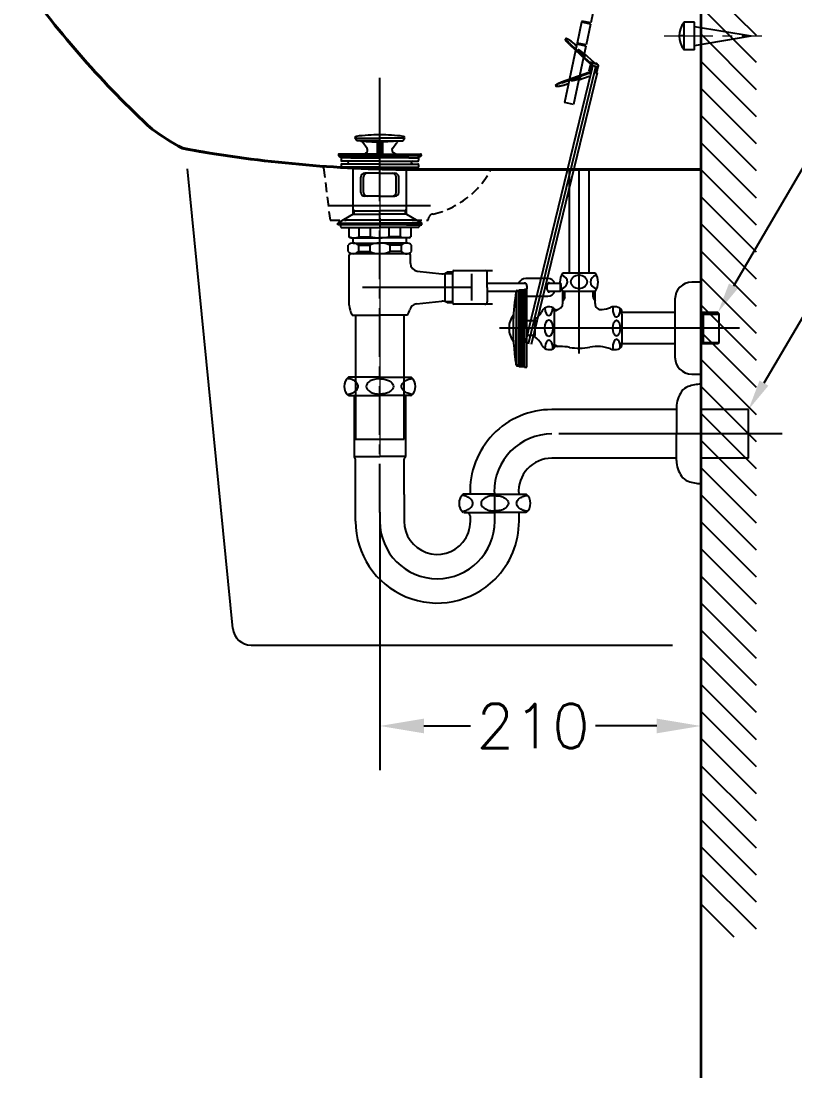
# Model space of a CAD drawing. Extents: x 60939 to 63364, y 58078 to 61508.
# Drawn here: x 62452 to 62957, y 58997 to 59687 of the extents above; entities that cross this region are included whole.
import ezdxf

# ---------------------------------------------------------------- set-up
doc = ezdxf.new("R2010")
doc.units = 0
doc.header["$MEASUREMENT"] = 0
doc.linetypes.add('CENTER', pattern=[50.8, 31.75, -6.35, 6.35, -6.35])
doc.linetypes.add('DASHED2', pattern=[9.525, 6.35, -3.175])
doc.layers.get('Defpoints').update_dxf_attribs({"linetype": 'CONTINUOUS'})
for name, color, linetype in [('001', 7, 'CONTINUOUS'), ('1', 2, 'CONTINUOUS'), ('3', 3, 'CONTINUOUS'), ('4', 3, 'CONTINUOUS'), ('6', 6, 'CONTINUOUS'), ('7', 7, 'CONTINUOUS'), ('B', 7, 'CONTINUOUS'), ('CENTER', 1, 'CONTINUOUS'), ('DEFAULT', 7, 'CONTINUOUS'), ('Dim', 4, 'CONTINUOUS'), ('HIDDEN', 140, 'CONTINUOUS'), ('YA', 7, 'CONTINUOUS'), ('내부선', 7, 'DASHED2')]:
    doc.layers.add(name, color=color, linetype=linetype)
for name, color, linetype, lineweight in [('CEN', 1, 'CENTER', 5), ('OUT-LINE', 132, 'CONTINUOUS', 40), ('OUTLINE', 11, 'CONTINUOUS', 40), ('Y', 202, 'CONTINUOUS', 35)]:
    doc.layers.add(name, color=color, linetype=linetype, lineweight=lineweight)
doc.styles.get("Standard").update_dxf_attribs({"font": 'txt.shx', "bigfont": 'ghs.shx'})
doc.dimstyles.new('Standard$0', dxfattribs={"dimtxt": 0.18, "dimasz": 0.18, "dimexe": 0.18, "dimexo": 0.0625, "dimgap": 0.09, "dimtad": 0, "dimtih": 1, "dimtoh": 1, "dimdec": 4, "dimzin": 0, "dimdsep": 46, "dimtxsty": 'Standard', "dimcen": 0.09, "dimadec": 0, "dimazin": 0, "dimtfac": 1, "dimtdec": 4, "dimtofl": 0, "dimtmove": 0, "dimatfit": 3, "dimfxl": 0, "dimtolj": 1, "dimtzin": 0, "dimarcsym": 0})

# ---------------------------------------------------------------- blocks, each defined once
blk = doc.blocks.new('*D25')
at = {"layer": 'Defpoints', "color": 0}
for p in [(62686.42, 59376.34, 0.24), (62895.94, 59376.34, 0.32), (62895.94, 59226.9)]:
    blk.add_point(p, dxfattribs=at)
at = {"layer": 'Dim', "color": 0, "linetype": 'ByBlock', "lineweight": -2}
for p, q in [((62686.42, 59366.34), (62686.42, 59198.1)), ((62895.94, 59366.34), (62895.94, 59198.1)), ((62715.22, 59226.9), (62745.68, 59226.9)), ((62867.14, 59226.9), (62827.28, 59226.9))]:
    blk.add_line(p, q, dxfattribs=at)
at = {"layer": 'Dim', "color": 0}
for points in [[(62715.22, 59231.7), (62715.22, 59222.1), (62686.42, 59226.9)], [(62867.14, 59231.7), (62867.14, 59222.1), (62895.94, 59226.9)]]:
    blk.add_solid(points, dxfattribs=at)
at = {"layer": 'Dim', "color": 0, "insert": (62786.48, 59226.9), "char_height": 28.8, "attachment_point": 5}
blk.add_mtext('\\A1;210', dxfattribs=at)

msp = doc.modelspace()

# ---------------------------------------------------------------- linework, layer by layer
at = {"layer": '001', "color": 7, "linetype": 'Continuous'}
msp.add_line((62590.44, 59290.49, -0.13), (62560.8, 59590.53, -0.13), dxfattribs=at)
at = {"layer": '1', "color": 0}
for p, q in [((62975.42, 59613.5, -0.13), (62917.17, 59514.02, -0.13)), ((62984.09, 59530.83, -0.13), (62937.14, 59450.64, -0.13))]:
    msp.add_line(p, q, dxfattribs=at)
for points in [[(62920.05, 59512.33, -0.13), (62914.3, 59515.7, -0.13), (62907.07, 59496.76, -0.13)], [(62940.02, 59448.96, -0.13), (62934.26, 59452.33, -0.13), (62927.04, 59433.38, -0.13)]]:
    msp.add_solid(points, dxfattribs=at)
at = {"layer": '3', "color": 0}
for p, q in [((62671.42, 59608.7, -0.13), (62670.19, 59610.84, -0.13)), ((62670.31, 59610.63, -0.13), (62686.42, 59610.63, -0.13)), ((62702.54, 59610.63, -0.13), (62686.42, 59610.63, -0.13)), ((62701.42, 59608.7, -0.13), (62702.65, 59610.84, -0.13)), ((62686.42, 59608.7, -0.13), (62671.42, 59608.7, -0.13)), ((62673.94, 59608.52, -0.13), (62684.67, 59607.82, -0.13)), ((62678.15, 59603.82, -0.13), (62675.43, 59607.68, -0.13)), ((62686.42, 59608.7, -0.13), (62684.67, 59607.82, -0.13)), ((62684.67, 59607.82, -0.13), (62684.67, 59600.1, -0.13)), ((62685.91, 59608.44, -0.13), (62685.47, 59602.03, -0.13)), ((62686.42, 59608.7, -0.13), (62688.17, 59607.82, -0.13)), ((62686.42, 59608.7, -0.13), (62701.42, 59608.7, -0.13)), ((62686.94, 59608.44, -0.13), (62687.37, 59602.03, -0.13)), ((62698.91, 59608.52, -0.13), (62688.17, 59607.82, -0.13)), ((62688.17, 59607.82, -0.13), (62688.17, 59600.1, -0.13)), ((62694.7, 59603.82, -0.13), (62697.42, 59607.68, -0.13)), ((62659.42, 59599.7, -0.13), (62659.42, 59599.1, -0.13)), ((62659.42, 59599.1, -0.13), (62661.57, 59597.6, -0.13)), ((62659.42, 59599.1, -0.13), (62686.42, 59599.1, -0.13)), ((62669.12, 59600.1, -0.13), (62659.82, 59600.1, -0.13)), ((62661.12, 59597.4, -0.13), (62661.12, 59596.1, -0.13)), ((62667.42, 59597.6, -0.13), (62661.32, 59597.6, -0.13)), ((62667.42, 59597.6, -0.13), (62686.42, 59597.6, -0.13)), ((62686.42, 59600.1, -0.13), (62669.12, 59600.1, -0.13)), ((62676.07, 59600.1, -0.13), (62677.51, 59600.94, -0.13)), ((62685.47, 59602.06, -0.13), (62686.42, 59602.06, -0.13)), ((62685.68, 59600.1, -0.13), (62685.47, 59602.06, -0.13)), ((62687.37, 59602.06, -0.13), (62686.42, 59602.06, -0.13)), ((62686.42, 59600.1, -0.13), (62703.72, 59600.1, -0.13)), ((62713.42, 59599.1, -0.13), (62686.42, 59599.1, -0.13)), ((62705.42, 59597.6, -0.13), (62686.42, 59597.6, -0.13)), ((62687.17, 59600.1, -0.13), (62687.37, 59602.06, -0.13)), ((62696.78, 59600.1, -0.13), (62695.33, 59600.94, -0.13)), ((62703.72, 59600.1, -0.13), (62713.02, 59600.1, -0.13)), ((62705.42, 59597.6, -0.13), (62711.52, 59597.6, -0.13)), ((62713.42, 59599.1, -0.13), (62711.28, 59597.6, -0.13)), ((62711.72, 59597.4, -0.13), (62711.72, 59596.1, -0.13)), ((62713.42, 59599.7, -0.13), (62713.42, 59599.1, -0.13)), ((62661.12, 59593.1, -0.13), (62661.12, 59591.8, -0.13)), ((62686.42, 59591.6, -0.13), (62661.32, 59591.6, -0.13)), ((62686.42, 59595.6, -0.13), (62661.62, 59595.6, -0.13)), ((62686.42, 59593.6, -0.13), (62661.62, 59593.6, -0.13)), ((62668.92, 59561.01, -0.13), (62668.92, 59591.6, -0.13)), ((62686.42, 59595.6, -0.13), (62711.22, 59595.6, -0.13)), ((62686.42, 59593.6, -0.13), (62711.22, 59593.6, -0.13)), ((62686.42, 59591.6, -0.13), (62711.52, 59591.6, -0.13)), ((62703.92, 59561.01, -0.13), (62703.92, 59591.6, -0.13)), ((62711.72, 59593.1, -0.13), (62711.72, 59591.8, -0.13)), ((62674.05, 59575.1, -0.13), (62674.05, 59585.1, -0.13)), ((62675.82, 59575.1, -0.13), (62675.82, 59585.1, -0.13)), ((62686.42, 59587.6, -0.13), (62676.55, 59587.6, -0.13)), ((62686.42, 59587.6, -0.13), (62696.3, 59587.6, -0.13)), ((62697.03, 59575.1, -0.13), (62697.03, 59585.1, -0.13)), ((62698.8, 59575.1, -0.13), (62698.8, 59585.1, -0.13)), ((62686.42, 59572.6, -0.13), (62676.55, 59572.6, -0.13)), ((62686.42, 59572.6, -0.13), (62696.3, 59572.6, -0.13)), ((62669.62, 59563.1, -0.13), (62668.92, 59564.32, -0.13)), ((62668.92, 59563.1, -0.13), (62686.42, 59563.1, -0.13)), ((62669.62, 59561.01, -0.13), (62669.62, 59563.1, -0.13)), ((62703.92, 59563.1, -0.13), (62686.42, 59563.1, -0.13)), ((62703.22, 59563.1, -0.13), (62703.92, 59564.32, -0.13)), ((62703.22, 59561.01, -0.13), (62703.22, 59563.1, -0.13)), ((62668.92, 59561.01, -0.13), (62658.92, 59555.01, -0.13)), ((62668.92, 59561.01, -0.13), (62686.42, 59561.01, -0.13)), ((62703.92, 59557.01, -0.13), (62668.92, 59557.01, -0.13)), ((62703.92, 59561.01, -0.13), (62686.42, 59561.01, -0.13)), ((62703.92, 59561.01, -0.13), (62713.92, 59555.01, -0.13)), ((62658.92, 59554.01, -0.13), (62658.92, 59555.01, -0.13)), ((62658.92, 59555.01, -0.13), (62686.42, 59555.01, -0.13)), ((62668.92, 59554.01, -0.13), (62658.92, 59554.01, -0.13)), ((62660.73, 59554.01, -0.13), (62660.73, 59552.71, -0.13)), ((62661.23, 59552.21, -0.13), (62666.23, 59552.21, -0.13)), ((62666.23, 59552.21, -0.13), (62666.23, 59546.09, -0.13)), ((62666.23, 59552.21, -0.13), (62686.42, 59552.21, -0.13)), ((62703.92, 59554.01, -0.13), (62668.92, 59554.01, -0.13)), ((62673.01, 59546.09, -0.13), (62673.01, 59552.21, -0.13)), ((62680.41, 59546.09, -0.13), (62680.41, 59552.21, -0.13)), ((62713.92, 59555.01, -0.13), (62686.42, 59555.01, -0.13)), ((62706.62, 59552.21, -0.13), (62686.42, 59552.21, -0.13)), ((62692.44, 59546.09, -0.13), (62692.44, 59552.21, -0.13)), ((62699.84, 59546.09, -0.13), (62699.84, 59552.21, -0.13)), ((62703.92, 59554.01, -0.13), (62713.92, 59554.01, -0.13)), ((62711.62, 59552.21, -0.13), (62706.62, 59552.21, -0.13)), ((62706.62, 59552.21, -0.13), (62706.62, 59546.09, -0.13)), ((62712.12, 59554.01, -0.13), (62712.12, 59552.71, -0.13)), ((62713.92, 59554.01, -0.13), (62713.92, 59555.01, -0.13)), ((62667.23, 59545.51, -0.13), (62666.23, 59546.09, -0.13)), ((62667.23, 59545.51, -0.13), (62668.63, 59545.51, -0.13)), ((62668.63, 59545.51, -0.13), (62686.42, 59545.51, -0.13)), ((62668.92, 59542.1, -0.13), (62668.92, 59545.51, -0.13)), ((62669.07, 59542.1, -0.13), (62686.18, 59542.1, -0.13)), ((62673.01, 59546.09, -0.13), (62680.41, 59546.09, -0.13)), ((62704.22, 59545.51, -0.13), (62686.42, 59545.51, -0.13)), ((62703.78, 59542.1, -0.13), (62686.67, 59542.1, -0.13)), ((62699.84, 59546.09, -0.13), (62692.44, 59546.09, -0.13)), ((62703.92, 59542.1, -0.13), (62703.92, 59545.51, -0.13)), ((62705.62, 59545.51, -0.13), (62704.22, 59545.51, -0.13)), ((62705.62, 59545.51, -0.13), (62706.62, 59546.09, -0.13)), ((62665.68, 59536.55, -0.13), (62665.68, 59540.66, -0.13)), ((62686.42, 59535.1, -0.13), (62667.42, 59535.1, -0.13)), ((62672.45, 59540.66, -0.13), (62672.45, 59536.55, -0.13)), ((62672.45, 59540.66, -0.13), (62679.85, 59540.66, -0.13)), ((62672.45, 59536.55, -0.13), (62679.85, 59536.55, -0.13)), ((62679.85, 59540.66, -0.13), (62679.85, 59536.55, -0.13)), ((62703.78, 59535.1, -0.13), (62686.42, 59535.1, -0.13)), ((62700.39, 59540.66, -0.13), (62692.99, 59540.66, -0.13)), ((62692.99, 59540.66, -0.13), (62692.99, 59536.55, -0.13)), ((62700.39, 59536.55, -0.13), (62692.99, 59536.55, -0.13)), ((62700.39, 59540.66, -0.13), (62700.39, 59536.55, -0.13)), ((62703.22, 59535.1, -0.13), (62703.78, 59535.1, -0.13)), ((62703.78, 59535.1, -0.13), (62704.18, 59535.1, -0.13)), ((62705.42, 59535.1, -0.13), (62703.92, 59535.1, -0.13)), ((62707.17, 59536.55, -0.13), (62707.17, 59540.66, -0.13)), ((62666.42, 59501.5, -0.13), (62666.42, 59534.1, -0.13)), ((62706.42, 59528.74, -0.13), (62706.42, 59534.1, -0.13)), ((62710.89, 59523.77, -0.13), (62726.92, 59522.05, -0.13)), ((62728.95, 59522.3, -0.13), (62734.06, 59522.3, -0.13)), ((62729.09, 59503.85, -0.13), (62729.09, 59522.35, -0.13)), ((62730.42, 59523.1, -0.13), (62730.42, 59522.3, -0.13)), ((62734.08, 59523.1, -0.13), (62730.42, 59523.1, -0.13)), ((62734.06, 59522.3, -0.13), (62734.06, 59523.3, -0.13)), ((62734.06, 59502.9, -0.13), (62734.06, 59522.3, -0.13)), ((62734.86, 59524.1, -0.13), (62760.06, 59524.1, -0.13)), ((62746.42, 59504.57, -0.13), (62746.42, 59522, -0.13)), ((62756.56, 59513.11, -0.13), (62756.56, 59522.61, -0.13)), ((62775.79, 59515.61, -0.13), (62756.56, 59515.61, -0.13)), ((62781.74, 59515.61, -0.13), (62775.79, 59515.61, -0.13)), ((62792.76, 59518.86, -0.13), (62781.7, 59518.86, -0.13)), ((62796.05, 59518.86, -0.13), (62792.76, 59518.86, -0.13)), ((62804.38, 59515.61, -0.13), (62796.01, 59515.61, -0.13)), ((62804.88, 59515.12, -0.13), (62804.38, 59515.62, -0.13)), ((62804.38, 59510.62, -0.13), (62804.38, 59515.62, -0.13)), ((62804.88, 59511.12, -0.13), (62804.88, 59515.12, -0.13)), ((62746.42, 59513.1, -0.13), (62675.06, 59513.1, -0.13)), ((62746.42, 59513.1, -0.13), (62677.92, 59513.09, -0.13)), ((62756.56, 59513.11, -0.13), (62756.56, 59503.6, -0.13)), ((62756.56, 59510.61, -0.13), (62781.74, 59510.61, -0.13)), ((62781.71, 59507.36, -0.13), (62793.03, 59507.36, -0.13)), ((62793.03, 59507.36, -0.13), (62796.05, 59507.36, -0.13)), ((62796.01, 59510.61, -0.13), (62804.38, 59510.62, -0.13)), ((62804.38, 59510.62, -0.13), (62804.88, 59511.12, -0.13)), ((62710.29, 59502.38, -0.13), (62726.92, 59504.16, -0.13)), ((62729.09, 59503.85, -0.13), (62734.06, 59503.85, -0.13)), ((62730.42, 59503.1, -0.13), (62730.42, 59503.9, -0.13)), ((62734.08, 59503.1, -0.13), (62730.42, 59503.1, -0.13)), ((62760.06, 59502.1, -0.13), (62734.86, 59502.1, -0.13)), ((62668.42, 59495.1, -0.13), (62686.42, 59495.1, -0.13)), ((62670.55, 59495.1, -0.13), (62670.55, 59414.1, -0.13)), ((62704.42, 59495.1, -0.13), (62686.42, 59495.1, -0.13)), ((62702.3, 59414.1, -0.13), (62702.3, 59495.1, -0.13)), ((62670.55, 59414.1, -0.13), (62702.3, 59414.1, -0.13)), ((62702.3, 59414.1, -0.13), (62701.6, 59414.1, -0.13))]:
    msp.add_line(p, q, dxfattribs=at)
at = {"layer": '3', "color": 0, "elevation": -0.13}
for points in [[(62780.37, 59515.61, -0.044238), (62780.62, 59515.89, -0.189273), (62781.05, 59516.06, -0.189273), (62781.49, 59515.89, -0.101059), (62781.99, 59515.2, -0.059302), (62782.26, 59514.31, -0.045722), (62782.37, 59513.11, -0.045722)], [(62797.39, 59515.61, 0.044238), (62797.13, 59515.89, 0.189273), (62796.7, 59516.06, 0.189273), (62796.26, 59515.89, 0.101059), (62795.77, 59515.2, 0.059302), (62795.49, 59514.31, 0.045722), (62795.38, 59513.11, 0.045722)], [(62782.37, 59513.11, -0.045722), (62782.26, 59511.91, -0.059302), (62781.99, 59511.02, -0.101059), (62781.49, 59510.33, -0.189273), (62781.06, 59510.16, -0.189273), (62780.62, 59510.33, -0.044238), (62780.37, 59510.61, -0.059302)], [(62795.38, 59513.11, 0.045722), (62795.49, 59511.91, 0.059302), (62795.77, 59511.03, 0.101059), (62796.27, 59510.33, 0.189273), (62796.7, 59510.16, 0.189273), (62797.13, 59510.33, 0.044238), (62797.39, 59510.61, 0.059302)]]:
    msp.add_lwpolyline(points, format="xyb", dxfattribs=at)
at = {"layer": '3', "color": 0}
for centre, radius, start, end in [((62671.27, 59610.63, -0.13), 1.1, 97.32041, 169.4262), ((62686.42, 59492.7, -0.13), 120, 90, 97.32041), ((62686.42, 59492.7, -0.13), 120, 82.67959, 90), ((62701.57, 59610.63, -0.13), 1.1, 10.5738, 82.67959), ((62673.8, 59606.52, -0.13), 2, 35.20233, 86.26181), ((62676.51, 59602.67, -0.13), 2, 300, 35.20233), ((62696.33, 59602.67, -0.13), 2, 144.79767, 240), ((62699.05, 59606.52, -0.13), 2, 93.73819, 144.79767), ((62659.82, 59599.7, -0.13), 0.4, 90, 180), ((62661.32, 59597.4, -0.13), 0.2, 90, 180), ((62711.52, 59597.4, -0.13), 0.2, 0, 90), ((62713.02, 59599.7, -0.13), 0.4, 0, 90), ((62661.62, 59596.1, -0.13), 0.5, 180, 270), ((62661.62, 59593.1, -0.13), 0.5, 90, 180), ((62661.32, 59591.8, -0.13), 0.2, 180, 270), ((62664.92, 59594.6, -0.13), 1, 270, 90), ((62707.92, 59594.6, -0.13), 1, 90, 270), ((62711.22, 59596.1, -0.13), 0.5, 270, 0), ((62711.22, 59593.1, -0.13), 0.5, 0, 90), ((62711.52, 59591.8, -0.13), 0.2, 270, 0), ((62676.55, 59585.1, -0.13), 2.5, 90, 180), ((62678.32, 59585.1, -0.13), 2.5, 90, 180), ((62694.53, 59585.1, -0.13), 2.5, 0, 90), ((62696.3, 59585.1, -0.13), 2.5, 0, 90), ((62676.55, 59575.1, -0.13), 2.5, 180, 270), ((62678.32, 59575.1, -0.13), 2.5, 180, 270), ((62694.53, 59575.1, -0.13), 2.5, 270, 0), ((62696.3, 59575.1, -0.13), 2.5, 270, 0), ((62661.23, 59552.71, -0.13), 0.5, 180, 270), ((62711.62, 59552.71, -0.13), 0.5, 270, 0), ((62669.07, 59537.4, -0.13), 4.7, 43.94094, 136.05906), ((62669.62, 59555.69, -0.13), 10.18, 250.56793, 289.43207), ((62685.96, 59528.5, -0.13), 13.61, 89.0643, 116.64719), ((62686.23, 59574.96, -0.13), 29.46, 258.59557, 270.37374), ((62686.62, 59574.96, -0.13), 29.46, 269.62626, 281.40443), ((62686.89, 59528.5, -0.13), 13.61, 63.35281, 90.9357), ((62703.23, 59555.69, -0.13), 10.18, 250.56793, 289.43207), ((62703.78, 59537.4, -0.13), 4.7, 43.94094, 136.05906), ((62669.07, 59539.81, -0.13), 4.7, 223.94094, 316.05906), ((62667.42, 59534.1, -0.13), 1, 90, 180), ((62685.96, 59548.71, -0.13), 13.61, 243.35281, 270.9357), ((62686.89, 59548.71, -0.13), 13.61, 269.0643, 296.64719), ((62703.78, 59539.81, -0.13), 4.7, 223.94094, 316.05906), ((62705.42, 59534.1, -0.13), 1, 0, 90), ((62711.42, 59528.74, -0.13), 5, 180, 263.8845), ((62727.33, 59527.03, -0.13), 5, 265.33216, 308.19272), ((62734.86, 59523.3, -0.13), 0.8, 90, 180), ((62755.06, 59522.61, -0.13), 1.5, 0.0183, 90.0183), ((62781.7, 59513.86, -0.13), 5, 90.00915, 159.52184), ((62796.05, 59513.86, -0.13), 5, 20.49647, 90.00915), ((62781.7, 59512.36, -0.13), 5, 200.49647, 270.00915), ((62796.05, 59512.36, -0.13), 5, 270.00915, 339.52184), ((62679.41, 59502.05, -0.13), 13, 182.42004, 212.30001), ((62710.82, 59497.4, -0.13), 5, 96.11548, 165.04046), ((62727.33, 59499.17, -0.13), 5, 51.80728, 94.66784), ((62734.86, 59502.9, -0.13), 0.8, 180, 270), ((62755.06, 59503.6, -0.13), 1.5, 270, 0), ((62693.43, 59502.05, -0.13), 13, 327.69999, 345.04047)]:
    msp.add_arc(centre, radius, start, end, dxfattribs=at)
at = {"layer": '4', "color": 0}
for p, q in [((62670.17, 59454.51, -0.13), (62665.88, 59454.51, -0.13)), ((62670.17, 59454.51, -0.13), (62665.88, 59454.51, -0.13)), ((62686.42, 59454.51, -0.13), (62670.17, 59454.51, -0.13)), ((62686.42, 59454.51, -0.13), (62670.17, 59454.51, -0.13)), ((62686.42, 59454.51, -0.13), (62702.67, 59454.51, -0.13)), ((62686.42, 59454.51, -0.13), (62702.67, 59454.51, -0.13)), ((62702.67, 59454.51, -0.13), (62706.96, 59454.51, -0.13)), ((62702.67, 59454.51, -0.13), (62706.96, 59454.51, -0.13)), ((62666.27, 59442.51, -0.13), (62665.88, 59442.51, -0.13)), ((62666.27, 59442.51, -0.13), (62686.42, 59442.51, -0.13)), ((62669.62, 59442.51, -0.13), (62669.62, 59402.73, -0.13)), ((62706.57, 59442.51, -0.13), (62686.42, 59442.51, -0.13)), ((62703.22, 59442.51, -0.13), (62703.22, 59402.73, -0.13)), ((62706.57, 59442.51, -0.13), (62706.96, 59442.51, -0.13)), ((62879.96, 59433.38, -0.13), (62798.65, 59433.38, -0.13)), ((62879.96, 59434.9, -0.13), (62879.96, 59417.51, -0.13)), ((62927.04, 59433.38, -0.13), (62895.94, 59433.38, -0.13)), ((62927.04, 59401.63, -0.13), (62927.04, 59433.38, -0.13)), ((62949.04, 59417.51, -0.13), (62803.17, 59417.51, -0.13)), ((62879.96, 59400.11, -0.13), (62879.96, 59417.51, -0.13)), ((62669.62, 59402.73, -0.13), (62686.42, 59402.73, -0.13)), ((62670.55, 59360.51, -0.13), (62670.55, 59401.08, -0.13)), ((62703.22, 59402.73, -0.13), (62686.42, 59402.73, -0.13)), ((62702.3, 59377.91, -0.13), (62702.3, 59401.08, -0.13)), ((62879.96, 59401.63, -0.13), (62798.65, 59401.63, -0.13)), ((62927.04, 59401.63, -0.13), (62895.94, 59401.63, -0.13)), ((62702.3, 59377.91, -0.13), (62702.3, 59360.51, -0.13)), ((62745.1, 59378.21, -0.13), (62740.8, 59378.21, -0.13)), ((62761.35, 59378.21, -0.13), (62745.1, 59378.21, -0.13)), ((62761.35, 59378.21, -0.13), (62761.42, 59378.21, -0.13)), ((62761.42, 59360.51, -0.13), (62761.42, 59379.17, -0.13)), ((62761.5, 59378.21, -0.13), (62761.42, 59378.21, -0.13)), ((62761.5, 59378.21, -0.13), (62777.75, 59378.21, -0.13)), ((62777.75, 59378.21, -0.13), (62782.04, 59378.21, -0.13)), ((62741.2, 59366.21, -0.13), (62761.35, 59366.21, -0.13)), ((62744.62, 59366.21, -0.13), (62744.62, 59365.51, -0.13)), ((62745.55, 59360.51, -0.13), (62745.55, 59363.96, -0.13)), ((62781.65, 59366.21, -0.13), (62761.5, 59366.21, -0.13)), ((62777.3, 59360.51, -0.13), (62777.3, 59366.21, -0.13))]:
    msp.add_line(p, q, dxfattribs=at)
at = {"layer": '4', "color": 0, "elevation": -0.13}
for points in [[(62672.23, 59448.51, 0.155217), (62671.64, 59450.37, 0.106747), (62669.58, 59452.26, 0.073043), (62666.81, 59453.37, 0.028511), (62665.08, 59453.69, 0.059523)], [(62686.42, 59453.51, 0.057537), (62682.87, 59453.1, 0.071219), (62680.17, 59452.04, 0.106373), (62678.14, 59450.25, 0.159483)], [(62686.42, 59453.51, 0.057537), (62682.87, 59453.1, 0.071219), (62680.17, 59452.04, 0.106373), (62678.14, 59450.25, 0.159483)], [(62686.42, 59453.51, -0.057537), (62689.98, 59453.1, -0.071219), (62692.68, 59452.04, -0.106373), (62694.7, 59450.25, -0.159483)], [(62686.42, 59453.51, -0.057537), (62689.98, 59453.1, -0.071219), (62692.68, 59452.04, -0.106373), (62694.7, 59450.25, -0.159483)], [(62700.62, 59448.51, -0.155217), (62701.21, 59450.37, -0.106747), (62703.27, 59452.26, -0.073043), (62706.04, 59453.37, -0.028511), (62707.77, 59453.69, -0.059523)], [(62665.08, 59443.33, 0.028511), (62666.81, 59443.64, 0.073043), (62669.58, 59444.76, 0.106747), (62671.64, 59446.65, 0.155217), (62672.23, 59448.51, 0.155217)], [(62678.14, 59450.25, 0.32729), (62678.14, 59446.77, 0.106373), (62680.17, 59444.97, 0.071219), (62682.87, 59443.92, 0.057537), (62686.42, 59443.51, 0.057537)], [(62694.7, 59450.25, -0.32729), (62694.7, 59446.77, -0.106373), (62692.68, 59444.97, -0.071219), (62689.98, 59443.92, -0.057537), (62686.42, 59443.51, -0.057537)], [(62707.77, 59443.33, -0.028511), (62706.04, 59443.64, -0.073043), (62703.27, 59444.76, -0.106747), (62701.21, 59446.65, -0.155217), (62700.62, 59448.51, -0.155217)], [(62747.15, 59372.21, 0.155217), (62746.56, 59374.07, 0.106747), (62744.5, 59375.96, 0.073043), (62741.73, 59377.07, 0.028511), (62740, 59377.39, 0.059523)], [(62761.42, 59377.21, 0.05879), (62757.79, 59376.8, 0.071219), (62755.09, 59375.74, 0.106373), (62753.06, 59373.95, 0.159483)], [(62761.42, 59377.21, -0.05879), (62765.06, 59376.8, -0.071219), (62767.76, 59375.74, -0.106373), (62769.78, 59373.95, -0.159483)], [(62775.7, 59372.21, -0.155217), (62776.29, 59374.07, -0.106747), (62778.35, 59375.96, -0.073043), (62781.12, 59377.07, -0.028511), (62782.85, 59377.39, -0.059523)], [(62740, 59367.03, 0.028511), (62741.73, 59367.34, 0.073043), (62744.5, 59368.46, 0.106747), (62746.56, 59370.35, 0.155217), (62747.15, 59372.21, 0.155217)], [(62753.06, 59373.95, 0.32729), (62753.06, 59370.47, 0.106373), (62755.09, 59368.67, 0.071219), (62757.79, 59367.62, 0.057537), (62761.35, 59367.21, 0.057537)], [(62769.78, 59373.95, -0.32729), (62769.78, 59370.47, -0.106373), (62767.76, 59368.67, -0.071219), (62765.06, 59367.62, -0.057537), (62761.5, 59367.21, -0.057537)], [(62782.85, 59367.03, -0.028511), (62781.12, 59367.34, -0.073043), (62778.35, 59368.46, -0.106747), (62776.29, 59370.35, -0.155217), (62775.7, 59372.21, -0.155217)]]:
    msp.add_lwpolyline(points, format="xyb", dxfattribs=at)
at = {"layer": '4', "color": 0}
for centre, radius, start, end in [((62671.17, 59448.51, -0.13), 8, 131.40962, 228.59038), ((62701.67, 59448.51, -0.13), 8, 311.40962, 48.59038), ((62899.94, 59434.01, -0.13), 20, 146.20771, 177.43591), ((62891.29, 59439.09, -0.13), 10, 111.19268, 142.80345), ((62897.44, 59420.05, -0.13), 30, 92.86598, 109.00714), ((62798.65, 59380.01, -0.13), 53.38, 90, 181.93259), ((62798.65, 59380.01, -0.13), 37.5, 90, 180.65398), ((62670.62, 59402.73, -0.13), 1, 180, 238.70259), ((62669.62, 59401.08, -0.13), 0.925, 0, 58.70259), ((62703.22, 59401.08, -0.13), 0.925, 121.29741, 180), ((62702.22, 59402.73, -0.13), 1, 301.29741, 0), ((62798.65, 59380.01, -0.13), 21.62, 90, 184.77465), ((62899.94, 59401.01, -0.13), 20, 182.56409, 213.79229), ((62891.29, 59395.93, -0.13), 10, 217.19655, 248.80732), ((62897.44, 59414.97, -0.13), 30, 250.99286, 267.13402), ((62746.1, 59372.21, -0.13), 8, 131.40962, 228.59038), ((62776.75, 59372.21, -0.13), 8, 311.40962, 48.59038), ((62728.58, 59354.91, -0.13), 19.22, 28.06365, 33.45608), ((62723.92, 59360.51, -0.13), 53.38, 180, 314.9403), ((62723.92, 59360.51, -0.13), 37.5, 180, 0), ((62723.92, 59360.51, -0.13), 21.62, 180, 320.79597), ((62723.92, 59360.51, -0.13), 21.62, 320.79597, 0), ((62723.92, 59360.51, -0.13), 53.38, 314.9403, 0)]:
    msp.add_arc(centre, radius, start, end, dxfattribs=at)
at = {"layer": '6', "color": 0}
for p, q in [((62810.07, 59590.1, -0.13), (62810.07, 59522.51, -0.13)), ((62816.42, 59470.02, -0.13), (62816.42, 59590.1, -0.13)), ((62822.77, 59590.1, -0.13), (62822.77, 59522.51, -0.13)), ((62822.77, 59522.51, -0.13), (62805.92, 59522.51, -0.13)), ((62826.92, 59522.51, -0.13), (62822.77, 59522.51, -0.13)), ((62895.94, 59516.51, -0.13), (62890.07, 59516.51, -0.13)), ((62775.51, 59510.51, -0.13), (62775.51, 59486.51, -0.13)), ((62776.1, 59511.01, -0.13), (62776.92, 59511.01, -0.13)), ((62776.92, 59511.01, -0.13), (62777.42, 59511.51, -0.13)), ((62776.92, 59511.01, -0.13), (62776.92, 59486.51, -0.13)), ((62777.42, 59511.51, -0.13), (62777.42, 59486.51, -0.13)), ((62777.42, 59511.51, -0.13), (62780.62, 59511.51, -0.13)), ((62777.42, 59511.1, -0.13), (62780.92, 59511.1, -0.13)), ((62777.42, 59510.1, -0.13), (62780.92, 59510.1, -0.13)), ((62777.42, 59509.1, -0.13), (62780.92, 59509.1, -0.13)), ((62777.42, 59508.1, -0.13), (62780.92, 59508.1, -0.13)), ((62777.42, 59507.1, -0.13), (62780.92, 59507.1, -0.13)), ((62780.92, 59511.81, -0.13), (62780.92, 59512.01, -0.13)), ((62780.92, 59512.01, -0.13), (62782.42, 59512.01, -0.13)), ((62780.92, 59511.81, -0.13), (62780.92, 59486.51, -0.13)), ((62782.42, 59511.01, -0.13), (62782.42, 59512.01, -0.13)), ((62782.42, 59486.51, -0.13), (62782.42, 59511.01, -0.13)), ((62826.92, 59510.51, -0.13), (62805.92, 59510.51, -0.13)), ((62805.92, 59503.01, -0.13), (62805.92, 59510.51, -0.13)), ((62807.17, 59506.51, -0.13), (62807.17, 59510.51, -0.13)), ((62825.67, 59506.51, -0.13), (62825.67, 59510.51, -0.13)), ((62826.92, 59502.6, -0.13), (62826.92, 59510.51, -0.13)), ((62777.42, 59506.1, -0.13), (62780.92, 59506.1, -0.13)), ((62777.42, 59505.1, -0.13), (62780.92, 59505.1, -0.13)), ((62777.42, 59504.1, -0.13), (62780.92, 59504.1, -0.13)), ((62777.42, 59503.1, -0.13), (62780.92, 59503.1, -0.13)), ((62777.42, 59502.1, -0.13), (62780.92, 59502.1, -0.13)), ((62777.42, 59501.1, -0.13), (62780.92, 59501.1, -0.13)), ((62777.42, 59500.1, -0.13), (62780.92, 59500.1, -0.13)), ((62807.17, 59506.51, -0.13), (62805.92, 59504.34, -0.13)), ((62807.17, 59506.51, -0.13), (62805.92, 59506.51, -0.13)), ((62825.67, 59506.51, -0.13), (62826.92, 59504.34, -0.13)), ((62826.92, 59506.51, -0.13), (62825.67, 59506.51, -0.13)), ((62879.07, 59505.51, -0.13), (62879.07, 59467.51, -0.13)), ((62777.42, 59499.1, -0.13), (62780.92, 59499.1, -0.13)), ((62777.42, 59498.1, -0.13), (62780.92, 59498.1, -0.13)), ((62777.42, 59497.1, -0.13), (62780.92, 59497.1, -0.13)), ((62777.42, 59496.1, -0.13), (62780.92, 59496.1, -0.13)), ((62777.42, 59495.1, -0.13), (62780.92, 59495.1, -0.13)), ((62777.42, 59494.1, -0.13), (62780.92, 59494.1, -0.13)), ((62792.4, 59497.83, -0.13), (62791.84, 59496.87, -0.13)), ((62800.51, 59498.51, -0.13), (62800.51, 59499.23, -0.13)), ((62800.51, 59474.51, -0.13), (62800.51, 59498.51, -0.13)), ((62801.42, 59498.51, -0.13), (62800.51, 59498.51, -0.13)), ((62801.42, 59497.76, -0.13), (62800.51, 59497.76, -0.13)), ((62801.42, 59497.76, -0.13), (62802.72, 59498.7, -0.13)), ((62801.42, 59497.76, -0.13), (62801.42, 59498.51, -0.13)), ((62844.42, 59495.76, -0.13), (62844.42, 59498.51, -0.13)), ((62879.07, 59496.76, -0.13), (62844.42, 59496.76, -0.13)), ((62844.42, 59495.76, -0.13), (62844.42, 59477.26, -0.13)), ((62907.07, 59496.76, -0.13), (62896.07, 59496.76, -0.13)), ((62897.57, 59495.76, -0.13), (62896.57, 59496.76, -0.13)), ((62897.57, 59476.26, -0.13), (62897.57, 59496.76, -0.13)), ((62897.57, 59495.76, -0.13), (62908.07, 59495.76, -0.13)), ((62908.07, 59495.76, -0.13), (62907.07, 59496.76, -0.13)), ((62907.94, 59477.26, -0.13), (62907.94, 59495.76, -0.13)), ((62921.08, 59486.51, -0.13), (62764.54, 59486.51, -0.13)), ((62775.51, 59462.51, -0.13), (62775.51, 59486.51, -0.13)), ((62776.92, 59462.01, -0.13), (62776.92, 59486.51, -0.13)), ((62777.42, 59493.1, -0.13), (62780.92, 59493.1, -0.13)), ((62777.42, 59492.1, -0.13), (62780.92, 59492.1, -0.13)), ((62777.42, 59491.1, -0.13), (62780.92, 59491.1, -0.13)), ((62777.42, 59490.1, -0.13), (62780.92, 59490.1, -0.13)), ((62777.42, 59489.1, -0.13), (62780.92, 59489.1, -0.13)), ((62777.42, 59488.1, -0.13), (62780.92, 59488.1, -0.13)), ((62777.42, 59487.1, -0.13), (62780.92, 59487.1, -0.13)), ((62777.42, 59461.51, -0.13), (62777.42, 59486.51, -0.13)), ((62780.92, 59461.21, -0.13), (62780.92, 59486.51, -0.13)), ((62787.51, 59491.26, -0.13), (62782.42, 59491.26, -0.13)), ((62782.42, 59461.01, -0.13), (62782.42, 59486.51, -0.13)), ((62787.51, 59492.24, -0.13), (62787.51, 59491.26, -0.13)), ((62787.51, 59491.26, -0.13), (62787.51, 59481.76, -0.13)), ((62777.42, 59485.92, -0.13), (62780.92, 59485.92, -0.13)), ((62777.42, 59484.92, -0.13), (62780.92, 59484.92, -0.13)), ((62777.42, 59483.92, -0.13), (62780.92, 59483.92, -0.13)), ((62777.42, 59482.92, -0.13), (62780.92, 59482.92, -0.13)), ((62777.42, 59481.92, -0.13), (62780.92, 59481.92, -0.13)), ((62777.42, 59480.92, -0.13), (62780.92, 59480.92, -0.13)), ((62777.42, 59479.92, -0.13), (62780.92, 59479.92, -0.13)), ((62787.51, 59481.76, -0.13), (62782.42, 59481.76, -0.13)), ((62787.51, 59480.78, -0.13), (62787.51, 59481.76, -0.13)), ((62777.42, 59478.92, -0.13), (62780.92, 59478.92, -0.13)), ((62777.42, 59477.92, -0.13), (62780.92, 59477.92, -0.13)), ((62777.42, 59476.92, -0.13), (62780.92, 59476.92, -0.13)), ((62777.42, 59475.92, -0.13), (62780.92, 59475.92, -0.13)), ((62777.42, 59474.92, -0.13), (62780.92, 59474.92, -0.13)), ((62777.42, 59473.92, -0.13), (62780.92, 59473.92, -0.13)), ((62777.42, 59472.92, -0.13), (62780.92, 59472.92, -0.13)), ((62792.4, 59475.19, -0.13), (62791.84, 59476.14, -0.13)), ((62801.42, 59475.26, -0.13), (62800.51, 59475.26, -0.13)), ((62804.13, 59474.51, -0.13), (62800.51, 59474.51, -0.13)), ((62800.51, 59473.79, -0.13), (62800.51, 59474.51, -0.13)), ((62801.42, 59475.26, -0.13), (62802.72, 59474.51, -0.13)), ((62801.42, 59474.51, -0.13), (62801.42, 59475.26, -0.13)), ((62844.42, 59474.51, -0.13), (62844.42, 59477.26, -0.13)), ((62879.07, 59476.26, -0.13), (62844.42, 59476.26, -0.13)), ((62844.42, 59476.26, -0.13), (62844.42, 59476.08, -0.13)), ((62844.42, 59474.51, -0.13), (62844.42, 59476.08, -0.13)), ((62907.07, 59476.26, -0.13), (62896.07, 59476.26, -0.13)), ((62896.57, 59476.26, -0.13), (62897.57, 59477.26, -0.13)), ((62897.57, 59477.26, -0.13), (62908.07, 59477.26, -0.13)), ((62907.07, 59476.26, -0.13), (62908.07, 59477.26, -0.13)), ((62777.42, 59471.92, -0.13), (62780.92, 59471.92, -0.13)), ((62777.42, 59470.92, -0.13), (62780.92, 59470.92, -0.13)), ((62777.42, 59469.92, -0.13), (62780.92, 59469.92, -0.13)), ((62777.42, 59468.92, -0.13), (62780.92, 59468.92, -0.13)), ((62777.42, 59467.92, -0.13), (62780.92, 59467.92, -0.13)), ((62777.42, 59466.92, -0.13), (62780.92, 59466.92, -0.13)), ((62777.42, 59465.92, -0.13), (62780.92, 59465.92, -0.13)), ((62776.1, 59462.01, -0.13), (62776.92, 59462.01, -0.13)), ((62776.92, 59462.01, -0.13), (62777.42, 59461.51, -0.13)), ((62777.42, 59464.92, -0.13), (62780.92, 59464.92, -0.13)), ((62777.42, 59463.92, -0.13), (62780.92, 59463.92, -0.13)), ((62777.42, 59462.92, -0.13), (62780.92, 59462.92, -0.13)), ((62777.42, 59461.92, -0.13), (62780.92, 59461.92, -0.13)), ((62777.42, 59461.51, -0.13), (62780.62, 59461.51, -0.13)), ((62780.92, 59461.01, -0.13), (62780.92, 59461.21, -0.13)), ((62780.92, 59461.01, -0.13), (62782.42, 59461.01, -0.13)), ((62890.07, 59456.51, -0.13), (62895.94, 59456.51, -0.13))]:
    msp.add_line(p, q, dxfattribs=at)
for centre, radius, start, end in [((62813.92, 59516.51, -0.13), 10, 143.1301, 216.8699), ((62818.92, 59516.51, -0.13), 10, 323.1301, 36.8699), ((62890.07, 59505.51, -0.13), 11, 90, 180), ((62918.42, 59486.51, -0.13), 145, 170.50659, 178.05686), ((62776.1, 59510.31, -0.13), 0.7, 90, 170.50659), ((62780.62, 59511.81, -0.13), 0.3, 270, 0), ((62797.04, 59495.15, -0.13), 5.36, 49.56943, 150), ((62801.42, 59503.01, -0.13), 4.5, 270, 0), ((62830.92, 59502.6, -0.13), 4, 180, 277.71168), ((62839.52, 59493.52, -0.13), 7, 45.48706, 110.96614), ((62784.68, 59486.46, -0.13), 14, 141.78593, 179.75273), ((62779.72, 59503.87, -0.13), 14, 303.80982, 330), ((62828.13, 59523.24, -0.13), 24.83, 277.71168, 290.96614), ((62784.68, 59486.58, -0.13), 14, 180.24727, 218.21407), ((62918.42, 59486.51, -0.13), 145, 178.05686, 189.49341), ((62779.72, 59469.14, -0.13), 14, 30, 56.19018), ((62797.04, 59477.87, -0.13), 5.36, 210, 310.43057), ((62804.13, 59436.51, -0.13), 38, 80.69518, 90), ((62816.42, 59511.51, -0.13), 38, 260.69517, 280.73727), ((62828.13, 59449.78, -0.13), 24.83, 69.03386, 100.73728), ((62839.52, 59479.5, -0.13), 7, 249.03386, 314.5), ((62890.07, 59467.51, -0.13), 11, 180, 270), ((62776.1, 59462.71, -0.13), 0.7, 189.49341, 270), ((62780.62, 59461.21, -0.13), 0.3, 0, 90)]:
    msp.add_arc(centre, radius, start, end, dxfattribs=at)
for centre, major_axis, ratio, start_param, end_param in [((62803.65, 59516.74, -0.13), (-5.23, 0), 0.866391, 1.800504, 4.443058), ((62829.11, 59516.74, -0.13), (-5.23, 0), 0.866391, -1.317473, 1.357378), ((62840.86, 59499.01, -0.13), (0, 5.22), 0.46009, 1.292018, 4.793095), ((62796.74, 59500.1, -0.13), (0, 5.4), 0.478204, 1.649187, 4.692658), ((62840.86, 59474.09, -0.13), (0, 5.22), 0.46009, 4.613779, 8.15122), ((62796.74, 59473.19, -0.13), (0, 5.4), 0.478204, 4.6817, 7.825213)]:
    msp.add_ellipse(centre, major_axis=major_axis, ratio=ratio, start_param=start_param, end_param=end_param, dxfattribs=at)
for centre, major_axis, ratio in [((62816.42, 59516.74, -0.13), (5.23, 0), 0.866391), ((62796.74, 59486.51, -0.13), (0, -5.4), 0.478204), ((62840.86, 59486.51, -0.13), (0, -5.22), 0.46009)]:
    msp.add_ellipse(centre, major_axis=major_axis, ratio=ratio, dxfattribs=at)
at = {"layer": '7'}
for p, q in [((62827.02, 59699.41, -0.13), (62824.11, 59685.72, -0.13)), ((62824.11, 59685.72, -0.13), (62818.24, 59686.96, -0.13)), ((62818.59, 59686.17, -0.13), (62818.73, 59686.86, -0.13)), ((62818.1, 59686.28, -0.13), (62815.19, 59672.58, -0.13)), ((62823.97, 59685.03, -0.13), (62818.1, 59686.28, -0.13)), ((62823.97, 59685.03, -0.13), (62821.06, 59671.34, -0.13)), ((62823.48, 59685.13, -0.13), (62823.62, 59685.82, -0.13)), ((62895.94, 59261.51, -0.13), (62895.94, 59518.51, -0.13))]:
    msp.add_line(p, q, dxfattribs=at)
at = {"layer": '7', "color": 0}
for p, q in [((62807.85, 59675.53, -0.13), (62807.53, 59675.16, -0.13)), ((62821.06, 59671.34, -0.13), (62815.19, 59672.58, -0.13)), ((62815.04, 59671.9, -0.13), (62806.93, 59633.75, -0.13)), ((62810.61, 59671.99, -0.13), (62810.29, 59671.62, -0.13)), ((62810.29, 59671.62, -0.13), (62823.93, 59658.8, -0.13)), ((62823.53, 59659.85, -0.13), (62810.61, 59671.99, -0.13)), ((62820.91, 59670.65, -0.13), (62812.8, 59632.5, -0.13)), ((62814.78, 59670.67, -0.13), (62814.18, 59671.23, -0.13)), ((62820.91, 59670.65, -0.13), (62815.04, 59671.9, -0.13)), ((62815.53, 59671.8, -0.13), (62815.68, 59672.48, -0.13)), ((62826.48, 59659.67, -0.13), (62819.89, 59665.86, -0.13)), ((62820.42, 59670.76, -0.13), (62820.57, 59671.44, -0.13)), ((62823.85, 59660.23, -0.13), (62823.46, 59659.78, -0.13)), ((62823.46, 59659.78, -0.13), (62824.07, 59659.21, -0.13)), ((62824.46, 59659.66, -0.13), (62823.85, 59660.23, -0.13)), ((62823.85, 59660.23, -0.13), (62827.78, 59659.4, -0.13)), ((62824.5, 59659.62, -0.13), (62824.34, 59658.87, -0.13)), ((62824.46, 59659.66, -0.13), (62828.39, 59658.82, -0.13)), ((62828.39, 59658.82, -0.13), (62827.78, 59659.4, -0.13)), ((62824.26, 59653.91, -0.13), (62781.2, 59476.69, -0.13)), ((62783.48, 59476.23, -0.13), (62827.11, 59656.15, -0.13)), ((62828.19, 59653.08, -0.13), (62785.14, 59475.9, -0.13)), ((62822.77, 59653.34, -0.13), (62805.09, 59647.18, -0.13)), ((62805.24, 59646.71, -0.13), (62822.91, 59652.87, -0.13)), ((62823.43, 59652.76, -0.13), (62822.91, 59652.87, -0.13)), ((62823.73, 59657.95, -0.13), (62822.93, 59654.19, -0.13)), ((62822.93, 59654.19, -0.13), (62824.56, 59653.85, -0.13)), ((62824.27, 59657.84, -0.13), (62823.47, 59654.08, -0.13)), ((62824.53, 59657.78, -0.13), (62823.73, 59657.95, -0.13)), ((62824.56, 59653.85, -0.13), (62825.39, 59657.76, -0.13)), ((62828.75, 59657.05, -0.13), (62825.35, 59657.77, -0.13)), ((62828.72, 59657.05, -0.13), (62828.06, 59653.94, -0.13)), ((62828.07, 59653.75, -0.13), (62828.77, 59657.04, -0.13)), ((62828.09, 59653.09, -0.13), (62828.19, 59653.08, -0.13)), ((62801.13, 59645.07, -0.13), (62801.28, 59644.59, -0.13)), ((62805.09, 59647.18, -0.13), (62805.24, 59646.71, -0.13)), ((62808.8, 59645.95, -0.13), (62809.58, 59646.22, -0.13)), ((62816.21, 59648.53, -0.13), (62823.04, 59650.91, -0.13)), ((62812.8, 59632.5, -0.13), (62806.93, 59633.75, -0.13))]:
    msp.add_line(p, q, dxfattribs=at)
at = {"layer": '7', "color": 0, "extrusion": (0, 1, 0)}
for p, q in [((62653.32, 59566.51, -9.39), (62719.53, 59566.51, -9.39)), ((62665.92, 59566.51, -9.39), (62706.92, 59566.51, -9.39)), ((62665.92, 59566.51, -9.39), (62706.92, 59566.51, -9.39))]:
    msp.add_line(p, q, dxfattribs=at)
at = {"layer": '7', "color": 0}
for points in [[(62810.29, 59671.62, -0.13), (62809.62, 59672.26, -0.13), (62809.01, 59672.88, -0.13), (62808.49, 59673.46, -0.13), (62808.07, 59673.97, -0.13), (62807.76, 59674.41, -0.13), (62807.56, 59674.76, -0.13), (62807.49, 59675.02, -0.13), (62807.53, 59675.16, -0.13)], [(62807.85, 59675.53, -0.13), (62807.81, 59675.39, -0.13), (62807.89, 59675.14, -0.13), (62808.08, 59674.78, -0.13), (62808.4, 59674.34, -0.13), (62808.82, 59673.83, -0.13), (62809.34, 59673.26, -0.13), (62809.94, 59672.64, -0.13), (62810.61, 59671.99, -0.13)], [(62814.18, 59671.23, -0.13), (62813.46, 59671.89, -0.13), (62812.71, 59672.54, -0.13), (62811.96, 59673.16, -0.13), (62811.21, 59673.75, -0.13), (62810.5, 59674.27, -0.13), (62809.84, 59674.72, -0.13), (62809.25, 59675.09, -0.13), (62808.74, 59675.36, -0.13), (62808.34, 59675.53, -0.13), (62808.04, 59675.59, -0.13), (62807.87, 59675.55, -0.13), (62807.85, 59675.53, -0.13)], [(62815.84, 59668.2, -0.13), (62815.81, 59668.14, -0.13), (62815.86, 59667.98, -0.13), (62815.89, 59667.92, -0.13)], [(62816, 59668.22, -0.13), (62815.86, 59668.22, -0.13), (62815.84, 59668.2, -0.13)], [(62815.89, 59667.92, -0.13), (62815.99, 59667.76, -0.13), (62816.2, 59667.47, -0.13), (62816.49, 59667.14, -0.13), (62816.85, 59666.76, -0.13), (62817.26, 59666.37, -0.13), (62817.7, 59665.97, -0.13), (62818.16, 59665.57, -0.13), (62818.62, 59665.2, -0.13), (62819.07, 59664.86, -0.13), (62819.48, 59664.58, -0.13), (62819.84, 59664.36, -0.13), (62820.14, 59664.2, -0.13), (62820.36, 59664.12, -0.13)], [(62819.77, 59665.31, -0.13), (62819.51, 59665.58, -0.13), (62819.1, 59665.98, -0.13), (62818.66, 59666.38, -0.13), (62818.2, 59666.78, -0.13), (62817.74, 59667.15, -0.13), (62817.29, 59667.48, -0.13), (62816.88, 59667.77, -0.13), (62816.52, 59667.99, -0.13), (62816.22, 59668.14, -0.13), (62816, 59668.22, -0.13)], [(62820.02, 59664.26, -0.13), (62819.84, 59664.5, -0.13), (62819.65, 59664.72, -0.13)], [(62820.52, 59664.15, -0.13), (62820.55, 59664.21, -0.13), (62820.5, 59664.36, -0.13), (62820.37, 59664.59, -0.13), (62820.16, 59664.87, -0.13), (62819.87, 59665.21, -0.13), (62819.77, 59665.31, -0.13)], [(62820.36, 59664.12, -0.13), (62820.5, 59664.13, -0.13), (62820.52, 59664.15, -0.13)], [(62824.23, 59657.92, -0.13), (62824.24, 59658.06, -0.13), (62824.22, 59658.27, -0.13), (62824.16, 59658.46, -0.13), (62824.06, 59658.64, -0.13), (62823.93, 59658.8, -0.13)], [(62824.07, 59659.21, -0.13), (62824.17, 59659.1, -0.13), (62824.26, 59658.99, -0.13), (62824.34, 59658.87, -0.13)], [(62824.34, 59658.87, -0.13), (62824.45, 59658.63, -0.13), (62824.53, 59658.36, -0.13), (62824.56, 59658.07, -0.13), (62824.53, 59657.78, -0.13)], [(62824.5, 59659.62, -0.13), (62824.48, 59659.64, -0.13), (62824.46, 59659.66, -0.13)], [(62825.35, 59657.77, -0.13), (62825.33, 59657.97, -0.13), (62825.29, 59658.18, -0.13), (62825.23, 59658.4, -0.13), (62825.16, 59658.61, -0.13), (62825.07, 59658.82, -0.13), (62824.95, 59659.03, -0.13), (62824.82, 59659.24, -0.13), (62824.67, 59659.44, -0.13), (62824.5, 59659.62, -0.13)], [(62828.43, 59658.78, -0.13), (62828.41, 59658.8, -0.13), (62828.39, 59658.82, -0.13)], [(62828.43, 59658.78, -0.13), (62828.58, 59658.61, -0.13), (62828.7, 59658.41, -0.13), (62828.79, 59658.21, -0.13), (62828.84, 59657.99, -0.13), (62828.87, 59657.75, -0.13), (62828.86, 59657.52, -0.13), (62828.83, 59657.32, -0.13)], [(62822.77, 59653.34, -0.13), (62822.95, 59653.43, -0.13), (62823.11, 59653.55, -0.13), (62823.25, 59653.71, -0.13), (62823.35, 59653.89, -0.13), (62823.38, 59653.96, -0.13)], [(62823.55, 59653.31, -0.13), (62823.43, 59653.19, -0.13), (62823.19, 59653, -0.13), (62822.91, 59652.87, -0.13)], [(62823.38, 59653.96, -0.13), (62823.41, 59654.09, -0.13)], [(62824.21, 59657.85, -0.13), (62824.23, 59657.92, -0.13)], [(62826.69, 59657.48, -0.13), (62826.77, 59657.35, -0.13), (62826.84, 59657.21, -0.13), (62826.89, 59657.08, -0.13), (62826.92, 59656.95, -0.13), (62826.96, 59656.82, -0.13), (62827, 59656.69, -0.13), (62827.05, 59656.56, -0.13), (62827.08, 59656.42, -0.13), (62827.1, 59656.29, -0.13), (62827.11, 59656.15, -0.13)], [(62827.11, 59656.15, -0.13), (62827.12, 59655.95, -0.13), (62827.14, 59655.75, -0.13), (62827.17, 59655.56, -0.13), (62827.21, 59655.36, -0.13), (62827.25, 59655.15, -0.13), (62827.28, 59654.91, -0.13), (62827.3, 59654.63, -0.13), (62827.32, 59654.32, -0.13), (62827.37, 59653.99, -0.13), (62827.45, 59653.66, -0.13), (62827.55, 59653.34, -0.13), (62827.64, 59653.05, -0.13), (62827.72, 59652.8, -0.13), (62827.79, 59652.61, -0.13), (62827.87, 59652.47, -0.13), (62827.94, 59652.42, -0.13), (62828, 59652.44, -0.13), (62828.04, 59652.55, -0.13), (62828.05, 59652.58, -0.13)], [(62827.98, 59655.96, -0.13), (62827.98, 59656.11, -0.13), (62827.97, 59656.24, -0.13), (62827.94, 59656.37, -0.13), (62827.91, 59656.5, -0.13), (62827.89, 59656.62, -0.13), (62827.87, 59656.75, -0.13), (62827.86, 59656.88, -0.13), (62827.84, 59657, -0.13), (62827.81, 59657.13, -0.13), (62827.79, 59657.25, -0.13)], [(62828.05, 59652.58, -0.13), (62828.07, 59652.72, -0.13), (62828.09, 59652.94, -0.13), (62828.09, 59653.21, -0.13), (62828.08, 59653.51, -0.13), (62828.06, 59653.83, -0.13), (62828.06, 59654.16, -0.13), (62828.07, 59654.46, -0.13), (62828.07, 59654.74, -0.13), (62828.06, 59654.98, -0.13), (62828.04, 59655.19, -0.13), (62828.02, 59655.38, -0.13), (62828, 59655.57, -0.13), (62827.99, 59655.76, -0.13), (62827.98, 59655.96, -0.13)], [(62828.83, 59657.32, -0.13), (62828.82, 59657.28, -0.13), (62828.75, 59657.05, -0.13)], [(62801.13, 59645.07, -0.13), (62801.16, 59645.21, -0.13), (62801.33, 59645.41, -0.13), (62801.65, 59645.66, -0.13), (62802.11, 59645.93, -0.13), (62802.71, 59646.23, -0.13), (62803.41, 59646.54, -0.13), (62804.22, 59646.86, -0.13), (62805.09, 59647.18, -0.13)], [(62805.24, 59646.71, -0.13), (62804.36, 59646.39, -0.13), (62803.56, 59646.07, -0.13), (62802.85, 59645.75, -0.13), (62802.26, 59645.46, -0.13), (62801.79, 59645.18, -0.13), (62801.47, 59644.94, -0.13), (62801.3, 59644.74, -0.13), (62801.28, 59644.59, -0.13)], [(62801.28, 59644.59, -0.13), (62801.28, 59644.57, -0.13), (62801.43, 59644.46, -0.13), (62801.72, 59644.4, -0.13), (62802.16, 59644.39, -0.13), (62802.73, 59644.43, -0.13), (62803.42, 59644.53, -0.13), (62804.21, 59644.67, -0.13), (62805.07, 59644.86, -0.13), (62805.99, 59645.09, -0.13), (62806.93, 59645.35, -0.13), (62807.88, 59645.64, -0.13), (62808.8, 59645.95, -0.13)], [(62811.56, 59648.05, -0.13), (62811.56, 59648.11, -0.13), (62811.66, 59648.23, -0.13), (62811.87, 59648.38, -0.13), (62812.18, 59648.56, -0.13), (62812.59, 59648.75, -0.13), (62813.06, 59648.94, -0.13), (62813.6, 59649.14, -0.13), (62814.16, 59649.33, -0.13), (62814.75, 59649.5, -0.13), (62815.32, 59649.65, -0.13), (62815.86, 59649.78, -0.13), (62816.35, 59649.87, -0.13), (62816.77, 59649.93, -0.13), (62817.11, 59649.95, -0.13), (62817.34, 59649.93, -0.13)], [(62811.69, 59647.96, -0.13), (62811.57, 59648.01, -0.13), (62811.56, 59648.05, -0.13)], [(62816.33, 59649.08, -0.13), (62815.97, 59648.94, -0.13), (62815.44, 59648.75, -0.13), (62814.87, 59648.56, -0.13), (62814.29, 59648.38, -0.13), (62813.72, 59648.23, -0.13), (62813.17, 59648.11, -0.13), (62812.68, 59648.01, -0.13), (62812.26, 59647.96, -0.13), (62811.93, 59647.94, -0.13), (62811.69, 59647.96, -0.13)], [(62817.48, 59649.84, -0.13), (62817.48, 59649.78, -0.13), (62817.38, 59649.65, -0.13), (62817.17, 59649.5, -0.13), (62816.85, 59649.33, -0.13), (62816.45, 59649.14, -0.13), (62816.33, 59649.08, -0.13)], [(62816.97, 59649.94, -0.13), (62816.71, 59649.8, -0.13), (62816.45, 59649.67, -0.13)], [(62817.34, 59649.93, -0.13), (62817.47, 59649.87, -0.13), (62817.48, 59649.84, -0.13)]]:
    msp.add_spline(points, degree=3, dxfattribs=at)
at = {"layer": 'B', "color": 0}
msp.add_line((62895.94, 59605.02, -0.13), (62895.94, 59762.02, -0.13), dxfattribs=at)
at = {"layer": 'CEN', "color": 0}
for p, q in [((62872.04, 59677.21, -0.13), (62935.79, 59677.21, -0.13)), ((62686.42, 59577.93, -0.13), (62686.42, 59402.92, -0.13))]:
    msp.add_line(p, q, dxfattribs=at)
at = {"layer": 'CENTER', "color": 0, "linetype": 'CENTER'}
msp.add_line((62686.42, 59366.15, -0.13), (62686.42, 59629.4, -0.13), dxfattribs=at)
at = {"layer": 'DEFAULT', "color": 0}
for p, q in [((62932.27, 59677.52, -0.08), (62896.53, 59713.26, -0.08)), ((62932.27, 59659.84, -0.08), (62896.53, 59695.58, -0.08)), ((62932.27, 59642.17, -0.08), (62896.53, 59677.9, -0.08)), ((62932.27, 59624.49, -0.08), (62896.53, 59660.23, -0.08)), ((62932.27, 59606.81, -0.08), (62895.94, 59643.14, -0.08)), ((62932.27, 59589.13, -0.08), (62895.94, 59625.46, -0.08)), ((62932.27, 59571.46, -0.08), (62895.94, 59607.78, -0.08)), ((62932.27, 59553.78, -0.08), (62895.94, 59590.1, -0.08)), ((62932.27, 59536.1, -0.08), (62895.94, 59572.43, -0.08)), ((62932.27, 59518.42, -0.08), (62895.94, 59554.75, -0.08)), ((62932.27, 59500.75, -0.08), (62895.94, 59537.07, -0.08)), ((62932.27, 59483.07, -0.08), (62895.94, 59519.39, -0.08)), ((62932.27, 59465.39, -0.08), (62895.94, 59501.72, -0.08)), ((62932.27, 59447.71, -0.08), (62895.94, 59484.04, -0.08)), ((62932.27, 59430.03, -0.08), (62895.94, 59466.36, -0.08)), ((62932.27, 59412.36, -0.08), (62895.94, 59448.68, -0.08)), ((62932.27, 59394.68, -0.08), (62895.94, 59431, -0.08)), ((62932.27, 59377, -0.08), (62895.94, 59413.33, -0.08)), ((62932.27, 59359.32, -0.08), (62895.94, 59395.65, -0.08)), ((62932.27, 59341.65, -0.08), (62895.94, 59377.97, -0.08)), ((62932.27, 59323.97, -0.08), (62895.94, 59360.29, -0.08)), ((62932.27, 59306.29, -0.08), (62895.94, 59342.62, -0.08)), ((62932.27, 59288.61, -0.08), (62895.94, 59324.94, -0.08)), ((62932.27, 59270.94, -0.08), (62895.94, 59307.26, -0.08)), ((62932.27, 59253.26, -0.08), (62895.94, 59289.58, -0.08)), ((62932.27, 59235.58, -0.08), (62895.94, 59271.91, -0.08)), ((62932.27, 59217.9, -0.08), (62895.94, 59254.23, -0.08)), ((62932.27, 59200.22, -0.08), (62895.94, 59236.55, -0.08)), ((62932.27, 59182.55, -0.08), (62895.94, 59218.87, -0.08)), ((62932.27, 59164.87, -0.08), (62895.94, 59201.19, -0.08)), ((62932.27, 59147.19, -0.08), (62895.94, 59183.52, -0.08)), ((62932.27, 59129.51, -0.08), (62895.94, 59165.84, -0.08)), ((62932.27, 59111.84, -0.08), (62895.94, 59148.16, -0.08)), ((62932.27, 59094.16, -0.08), (62895.94, 59130.48, -0.08)), ((62917.62, 59089.15, 0.16), (62895.94, 59110.83, 0.16))]:
    msp.add_line(p, q, dxfattribs=at)
at = {"layer": 'Dim', "color": 0}
for p, q in [((62686.42, 59577.93, -0.13), (62686.42, 59649.92, -0.13)), ((62686.42, 59558.24, -0.13), (62686.42, 59551.72, -0.13)), ((62602.39, 59279.67, -0.13), (62877.51, 59279.67, -0.13))]:
    msp.add_line(p, q, dxfattribs=at)
msp.add_arc((62602.39, 59291.67, -0.13), 12, 185.64286, 270, dxfattribs=at)
at = {"layer": 'HIDDEN', "color": 0}
for p, q in [((62891.84, 59686.21, -0.13), (62885.03, 59686.21, -0.13)), ((62885.03, 59668.21, -0.13), (62885.03, 59686.21, -0.13)), ((62891.77, 59668.21, -0.13), (62891.77, 59686.21, -0.13)), ((62891.77, 59683.47, -0.13), (62928.68, 59677.21, -0.13)), ((62885.03, 59677.21, -0.13), (62881.81, 59677.21, -0.13)), ((62891.77, 59670.96, -0.13), (62928.68, 59677.21, -0.13)), ((62891.84, 59668.21, -0.13), (62885.03, 59668.21, -0.13))]:
    msp.add_line(p, q, dxfattribs=at)
msp.add_arc((62895.98, 59677.21, -0.13), 14.17, 140.58249, 219.41751, dxfattribs=at)
at = {"layer": 'OUT-LINE', "color": 0}
for centre, radius, start, end in [((62977.1, 60089.16, -0.42), 645.43, 215.60421, 227.10569), ((62658.68, 59785.52, -0.13), 207.86, 234.33955, 240.90056), ((62748.13, 60646.63, -0.13), 1060, 259.64438, 260.8639)]:
    msp.add_arc(centre, radius, start, end, dxfattribs=at)
at = {"layer": 'OUTLINE', "color": 0}
msp.add_line((62895.94, 59590.1, -0.08), (62701.42, 59590.1, -0.13), dxfattribs=at)
msp.add_arc((62708.81, 60424.04, -0.13), 833.96, 259.55244, 269.49217, dxfattribs=at)
at = {"layer": 'Y', "color": 0}
msp.add_line((62895.94, 60008.08, -0.13), (62895.94, 58997.21, 0), dxfattribs=at)
at = {"layer": 'YA', "color": 0}
msp.add_line((62709.29, 59557.01, -0.13), (62663.56, 59557.01, -0.13), dxfattribs=at)
at = {"layer": '내부선', "color": 0}
for p, q in [((62649.74, 59591.08, -0.13), (62653.94, 59557.01, -0.13)), ((62653.94, 59557.01, -0.13), (62664.44, 59557.01, -0.13)), ((62707.44, 59557.01, -0.13), (62717.94, 59557.01, -0.13)), ((62717.94, 59557.01, -0.13), (62718.43, 59558.8, -0.13))]:
    msp.add_line(p, q, dxfattribs=at)
for centre, radius, start, end in [((62641.8, 59589.98, -0.13), 8, 7.03831, 8.4603), ((62708.07, 59617.03, -0.13), 57.57, 283.30875, 332.25422), ((62721.32, 59558.01, -0.13), 3, 90, 164.79007)]:
    msp.add_arc(centre, radius, start, end, dxfattribs=at)

# ---------------------------------------------------------------- dimensions: what is measured, and where the dimension line sits
at = {"layer": 'Dim', "color": 0}
dim = msp.add_linear_dim(base=(62895.94, 59226.9, -0.37), p1=(62686.42, 59376.34, -0.13), p2=(62895.94, 59376.34, -0.05), dimstyle='Standard$0', override={"dimscale": 160, "dimgap": 0.06, "dimdec": 0, "dimarcsym": 1}, dxfattribs=at)
dim.commit()
dim.dimension.update_dxf_attribs({"geometry": '*D25', "text_midpoint": (62786.48, 59226.9, -0.37), "dimtype": 160})

doc.saveas('drawing.dxf')
